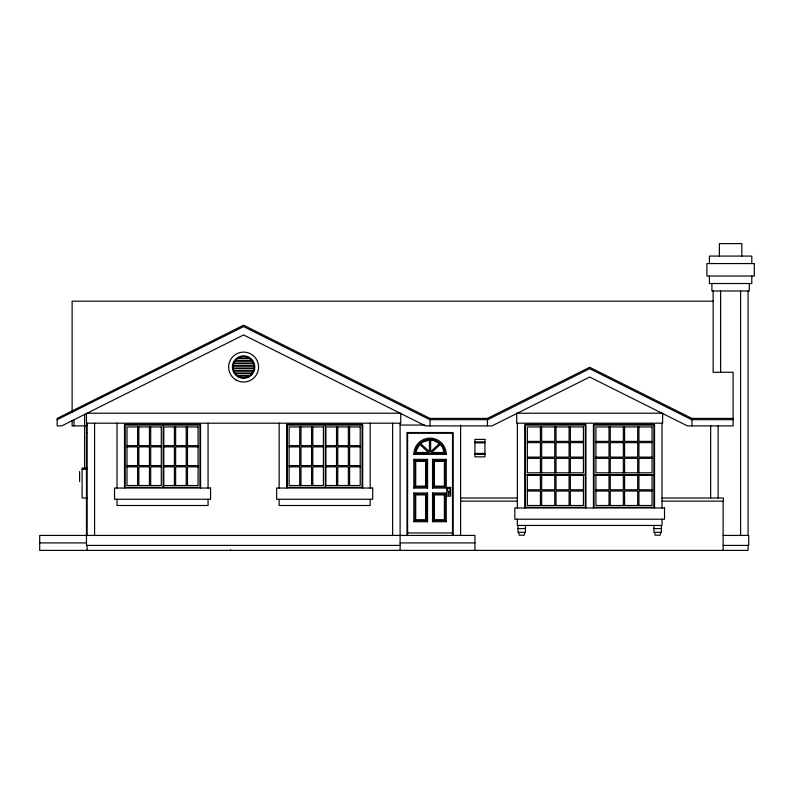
<?xml version="1.0" encoding="UTF-8"?>
<svg xmlns="http://www.w3.org/2000/svg" width="794" height="794" viewBox="0 0 794 794"><rect width="100%" height="100%" fill="white"/><g stroke="black" fill="none" stroke-linecap="round" stroke-linejoin="round"><path stroke-width="1.19" d="M413.833 454.367L415.262 453.116L415.599 450.496A14.957 14.957 0 0 1 444.491 450.496L444.839 453.116L446.258 454.367L413.833 454.367A16.217 16.217 0 0 1 430.05 438.159A16.217 16.217 0 0 1 446.258 454.367M524.834 532.317L524.209 535.186L519.216 535.186L518.591 532.317M660.767 532.317L660.142 535.186L655.149 535.186L654.534 532.317M427.559 488.042L426.309 486.791L426.309 460.599L427.559 459.359L413.833 459.359L413.833 488.042L427.559 488.042L427.559 459.359M413.833 488.042L415.083 486.791L415.083 460.599L413.833 459.359M446.258 488.042L445.017 486.791L445.017 460.599L446.258 459.359L432.541 459.359L432.541 488.042L446.258 488.042L446.258 459.359M427.559 521.708L426.309 520.467L426.309 494.275L427.559 493.024L413.833 493.024L413.833 521.708L427.559 521.708L427.559 493.024M432.541 488.042L433.792 486.791L433.792 460.599L432.541 459.359M413.833 521.708L415.083 520.467L415.083 494.275L413.833 493.024M446.258 521.708L445.017 520.467L445.017 494.275L446.258 493.024L432.541 493.024L432.541 521.708L446.258 521.708L446.258 493.024M432.541 521.708L433.792 520.467L433.792 494.275L432.541 493.024M238.299 357.886C231.401 361.598 231.401 372.535 238.299 376.247M248.909 376.247C255.807 372.535 255.807 361.598 248.909 357.886M713.141 290.991L713.141 372.277L733.1 372.277L733.1 425.902L687.386 425.902L589.684 377.051L491.972 425.902L425.495 425.902L243.609 334.959L61.714 425.902L57.158 425.902L57.158 418.418L243.609 325.193L430.05 418.418L487.417 418.418L589.684 367.285L691.941 418.418L733.1 418.418M713.26 301.184L72.125 301.184L72.125 412.304M238.121 358.025L249.088 358.025M237.307 358.65L249.902 358.65M235.381 360.526L251.827 360.526M234.905 361.141L252.303 361.141M233.902 363.017L253.306 363.017M233.644 363.642L253.564 363.642M233.208 365.508L254.001 365.508M233.128 366.133L254.08 366.133M233.128 368.009L254.08 368.009M233.208 368.624L254.001 368.624M233.644 370.5L253.564 370.5M233.902 371.126L253.306 371.126M234.905 372.991L252.303 372.991M235.381 373.617L251.827 373.617M237.307 375.483L249.902 375.483M238.121 376.108L249.088 376.108M87.092 413.217L400.116 413.217M517.351 413.217L662.017 413.217M57.158 419.669L243.609 326.592L429.752 419.669L487.714 419.669L589.684 368.684L691.653 419.669L733.1 419.669M87.092 425.058L86.467 425.058L86.467 545.409L400.116 545.409M400.116 425.058L424.81 425.058M85.762 425.902L72.125 425.902L72.125 420.701M86.467 432.541L87.092 432.541M527.325 441.395L540.416 441.395L540.416 426.934M583.441 441.395L570.35 441.395L570.35 426.934M595.917 441.395L609.008 441.395L609.008 426.934M652.033 441.395L638.942 441.395L638.942 426.934M474.941 441.901L484.926 441.901M527.325 442.645L540.416 442.645L540.416 457.116L527.325 457.116M583.441 442.645L570.35 442.645L570.35 457.116L583.441 457.116M595.917 442.645L609.008 442.645L609.008 457.116L595.917 457.116M652.033 442.645L638.942 442.645L638.942 457.116L652.033 457.116M474.941 442.834L484.926 442.834M127 445.642L137.6 445.642L137.6 426.934M161.291 445.642L150.691 445.642L150.691 426.934M163.792 445.642L174.392 445.642L174.392 426.934M198.083 445.642L187.483 445.642L187.483 426.934M289.125 445.642L299.725 445.642L299.725 426.934M323.416 445.642L312.816 445.642L312.816 426.934M325.917 445.642L336.517 445.642L336.517 426.934M360.208 445.642L349.608 445.642L349.608 426.934M127 446.883L137.6 446.883L137.6 465.592L127 465.592M161.291 446.883L150.691 446.883L150.691 465.592L161.291 465.592M163.792 446.883L174.392 446.883L174.392 465.592L163.792 465.592M198.083 446.883L187.483 446.883L187.483 465.592L198.083 465.592M289.125 446.883L299.725 446.883L299.725 465.592L289.125 465.592M323.416 446.883L312.816 446.883L312.816 465.592L323.416 465.592M325.917 446.883L336.517 446.883L336.517 465.592L325.917 465.592M360.208 446.883L349.608 446.883L349.608 465.592L360.208 465.592M415.262 453.116L444.839 453.116M474.941 453.434L484.926 453.434M474.941 454.367L484.926 454.367M527.325 458.356L540.416 458.356L540.416 472.827M583.441 458.356L570.35 458.356L570.35 472.827M595.917 458.356L609.008 458.356L609.008 472.827M652.033 458.356L638.942 458.356L638.942 472.827M415.083 460.599L426.309 460.599M433.792 460.599L445.017 460.599M127 466.842L137.6 466.842L137.6 485.541M161.291 466.842L150.691 466.842L150.691 485.541M163.792 466.842L174.392 466.842L174.392 485.541M198.083 466.842L187.483 466.842L187.483 485.541M289.125 466.842L299.725 466.842L299.725 485.541M323.416 466.842L312.816 466.842L312.816 485.541M325.917 466.842L336.517 466.842L336.517 485.541M360.208 466.842L349.608 466.842L349.608 485.541M87.092 468.083L82.1 468.083L82.1 498.017L87.092 498.017M82.1 469.333L87.092 469.333M525.449 474.693L585.317 474.693M594.041 474.693L653.909 474.693M415.083 486.791L426.309 486.791M433.792 486.791L445.017 486.791M527.325 489.789L540.416 489.789L540.416 475.318M583.441 489.789L570.35 489.789L570.35 475.318M595.917 489.789L609.008 489.789L609.008 475.318M652.033 489.789L638.942 489.789L638.942 475.318M527.325 491.029L540.416 491.029L540.416 505.5M583.441 491.029L570.35 491.029L570.35 505.5M595.917 491.029L609.008 491.029L609.008 505.5M652.033 491.029L638.942 491.029L638.942 505.5M415.083 494.275L426.309 494.275M433.792 494.275L445.017 494.275M460.599 498.017L517.351 498.017M662.017 498.017L723.433 498.017L723.433 501.133L662.017 501.133M460.599 501.133L517.351 501.133M415.083 520.467L426.309 520.467M433.792 520.467L445.017 520.467M517.966 528.576L525.449 528.576M653.909 528.576L661.392 528.576M407.6 532.933L452.501 532.933M723.126 535.434L748.692 535.434L748.692 545.409L723.126 545.409M39.7 542.917L86.467 542.917M400.116 542.917L474.941 542.917M751.809 263.558L751.809 256.075L709.399 256.075L709.399 263.558M751.809 276.034L751.809 283.508L709.399 283.508L709.399 276.034M749.308 283.508L749.308 290.991L711.9 290.991L711.9 283.508M748.067 290.991L748.067 535.434M748.067 545.409L748.067 550.391L39.7 550.391L39.7 535.434L474.941 535.434L474.941 550.391M741.824 256.075L741.824 243.609L719.384 243.609L719.384 256.075M740.584 290.991L740.584 535.434M723.126 501.133L723.126 550.391M720.624 290.991L720.624 372.277M718.133 425.505L718.133 498.017M710.65 425.505L710.65 498.017M691.941 418.418L691.941 425.902M662.633 413.217L662.633 423.192L516.725 423.192L516.725 413.217M662.017 423.192L662.017 507.991M662.017 519.216L662.017 525.449L517.351 525.449L517.351 519.216M661.392 525.449L661.392 532.317L653.909 532.317L653.909 525.449M654.534 507.991L654.534 424.433L593.426 424.433L593.426 507.991M637.691 426.934L637.691 441.395L624.6 441.395L624.6 426.934M637.691 472.827L637.691 458.356L624.6 458.356L624.6 472.827M637.691 475.318L637.691 489.789L624.6 489.789L624.6 475.318M637.691 505.5L637.691 491.029L624.6 491.029L624.6 505.5M623.35 426.934L623.35 441.395L610.258 441.395L610.258 426.934M623.35 472.827L623.35 458.356L610.258 458.356L610.258 472.827M623.35 475.318L623.35 489.789L610.258 489.789L610.258 475.318M623.35 505.5L623.35 491.029L610.258 491.029L610.258 505.5M585.942 507.991L585.942 424.433L524.834 424.433L524.834 507.991M569.1 426.934L569.1 441.395L556.008 441.395L556.008 426.934M569.1 472.827L569.1 458.356L556.008 458.356L556.008 472.827M569.1 475.318L569.1 489.789L556.008 489.789L556.008 475.318M569.1 505.5L569.1 491.029L556.008 491.029L556.008 505.5M554.758 426.934L554.758 441.395L541.667 441.395L541.667 426.934M554.758 472.827L554.758 458.356L541.667 458.356L541.667 472.827M554.758 475.318L554.758 489.789L541.667 489.789L541.667 475.318M554.758 505.5L554.758 491.029L541.667 491.029L541.667 505.5M525.449 525.449L525.449 532.317L517.966 532.317L517.966 525.449M517.351 423.192L517.351 507.991M487.417 418.418L487.417 425.902M460.599 425.058L460.599 535.434M453.116 535.434L453.116 432.541L406.975 432.541L406.975 535.434M452.501 535.434L452.501 433.167L407.6 433.167L407.6 535.434M430.05 418.418L430.05 425.902M400.742 413.217L400.742 423.192L86.467 423.192L86.467 413.525M400.116 423.192L400.116 550.391M392.633 423.192L392.633 535.434M370.183 423.192L370.183 488.042M370.183 499.267L370.183 505.5L279.151 505.5L279.151 499.267M362.709 488.042L362.709 424.433L286.634 424.433L286.634 488.042M348.358 426.934L348.358 445.642L337.758 445.642L337.758 426.934M348.358 485.541L348.358 466.842L337.758 466.842L337.758 485.541M325.292 425.058L325.292 487.417M311.576 426.934L311.576 445.642L300.976 445.642L300.976 426.934M311.576 485.541L311.576 466.842L300.976 466.842L300.976 485.541M279.151 423.192L279.151 488.042M230.508 549.776L230.508 550.391M208.058 423.192L208.058 488.042M208.058 499.267L208.058 505.5L117.026 505.5L117.026 499.267M200.574 488.042L200.574 424.433L124.509 424.433L124.509 488.042M186.233 426.934L186.233 445.642L175.633 445.642L175.633 426.934M186.233 485.541L186.233 466.842L175.633 466.842L175.633 485.541M163.167 425.058L163.167 487.417M149.451 426.934L149.451 445.642L138.851 445.642L138.851 426.934M149.451 485.541L149.451 466.842L138.851 466.842L138.851 485.541M117.026 423.192L117.026 488.042M94.575 423.192L94.575 535.434M87.092 423.093L87.092 535.434M87.092 545.409L87.092 550.391M84.601 414.428L84.601 468.083M79.608 471.517L79.608 481.492M73.991 419.718L73.991 425.902M416.215 450.664L415.967 452.501L428.462 452.501L419.768 444.442L416.215 450.664M447.508 488.975L447.25 490.305L448.124 491.337L449.473 491.288L450.287 490.206L449.94 488.896L448.699 488.35L447.508 488.975M439.38 443.628L430.676 451.697L430.676 440.124L433.752 440.531L439.38 443.628M440.333 444.442L431.638 452.501L444.124 452.501L442.457 447.201L440.333 444.442M422.884 441.96L420.721 443.628L429.425 451.697L429.425 440.124L422.884 441.96M754.3 263.558L706.908 263.558L706.908 276.034L754.3 276.034L754.3 263.558M199.959 425.058L125.124 425.058L125.124 487.417L199.959 487.417L199.959 425.058M362.084 425.058L287.249 425.058L287.249 487.417L362.084 487.417L362.084 425.058M585.317 425.058L525.449 425.058L525.449 507.366L585.317 507.366L585.317 425.058M653.909 425.058L594.041 425.058L594.041 507.366L653.909 507.366L653.909 425.058M161.291 426.934L127 426.934L127 485.541L161.291 485.541L161.291 426.934M198.083 426.934L163.792 426.934L163.792 485.541L198.083 485.541L198.083 426.934M323.416 426.934L289.125 426.934L289.125 485.541L323.416 485.541L323.416 426.934M360.208 426.934L325.917 426.934L325.917 485.541L360.208 485.541L360.208 426.934M583.441 426.934L527.325 426.934L527.325 472.827L583.441 472.827L583.441 426.934M652.033 426.934L595.917 426.934L595.917 472.827L652.033 472.827L652.033 426.934M484.926 439.4L474.941 439.4L474.941 456.858L484.926 456.858L484.926 439.4M554.758 442.645L541.667 442.645L541.667 457.116L554.758 457.116L554.758 442.645M569.1 442.645L556.008 442.645L556.008 457.116L569.1 457.116L569.1 442.645M623.35 442.645L610.258 442.645L610.258 457.116L623.35 457.116L623.35 442.645M637.691 442.645L624.6 442.645L624.6 457.116L637.691 457.116L637.691 442.645M149.451 446.883L138.851 446.883L138.851 465.592L149.451 465.592L149.451 446.883M186.233 446.883L175.633 446.883L175.633 465.592L186.233 465.592L186.233 446.883M311.576 446.883L300.976 446.883L300.976 465.592L311.576 465.592L311.576 446.883M348.358 446.883L337.758 446.883L337.758 465.592L348.358 465.592L348.358 446.883M425.683 461.225L415.709 461.225L415.709 486.166L425.683 486.166L425.683 461.225M444.392 461.225L434.417 461.225L434.417 486.166L444.392 486.166L444.392 461.225M583.441 475.318L527.325 475.318L527.325 505.5L583.441 505.5L583.441 475.318M652.033 475.318L595.917 475.318L595.917 505.5L652.033 505.5L652.033 475.318M450.625 487.417L446.883 487.417L446.883 496.151L450.625 496.151L450.625 487.417M210.559 488.042L114.525 488.042L114.525 499.267L210.559 499.267L210.559 488.042M372.684 488.042L276.649 488.042L276.649 499.267L372.684 499.267L372.684 488.042M449.067 492.409L448.441 492.409L448.441 494.9L449.067 494.9L449.067 492.409M425.683 494.9L415.709 494.9L415.709 519.842L425.683 519.842L425.683 494.9M444.392 494.9L434.417 494.9L434.417 519.842L444.392 519.842L444.392 494.9M664.509 507.991L514.849 507.991L514.849 519.216L664.509 519.216L664.509 507.991M236.106 374.57A10.6 10.6 0 0 0 253.842 369.815A10.6 10.6 0 0 0 240.86 356.834A10.6 10.6 0 0 0 236.106 374.57M237.992 376.793A11.225 11.225 0 0 0 254.824 367.066A11.225 11.225 0 0 0 237.992 357.35A11.225 11.225 0 0 0 237.992 376.793M236.126 380.028A14.967 14.967 0 0 0 258.566 367.066A14.967 14.967 0 0 0 236.126 354.104A14.967 14.967 0 0 0 236.126 380.028"/></g></svg>
